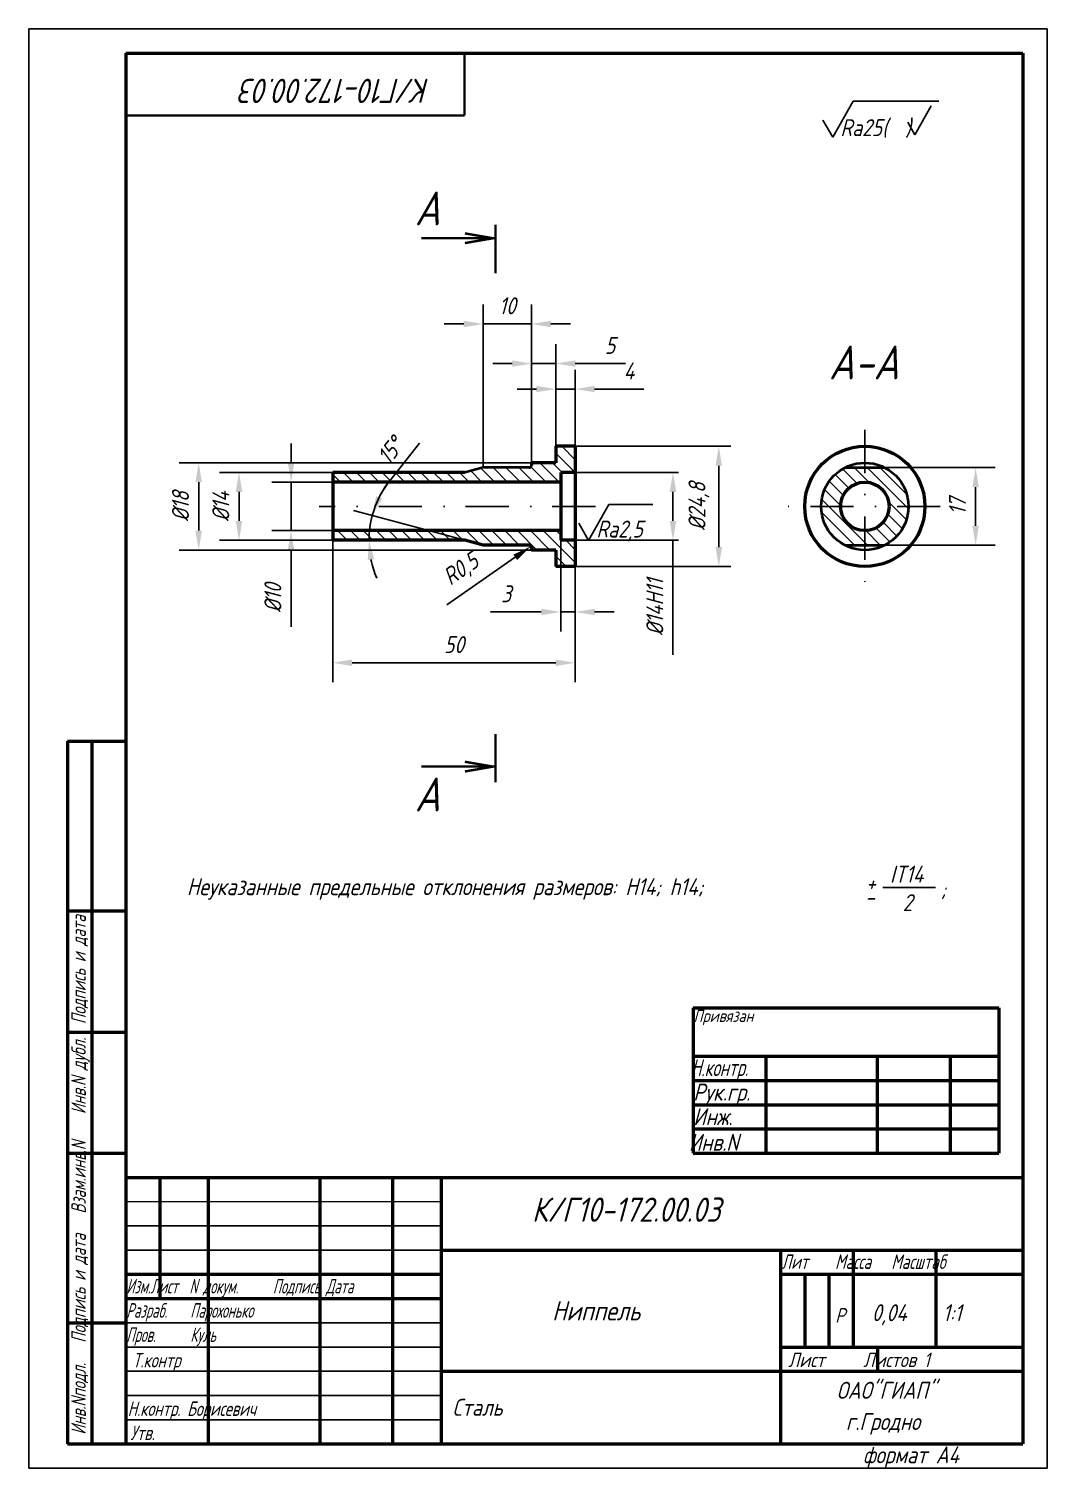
# Model space of a CAD drawing. Header units: inches. Extents: x 5611 to 9158, y -1675 to 1870.
# Drawn here: x 6655.7 to 6865.7, y 1395 to 1692 of the extents above; entities that cross this region are included whole.
import ezdxf

# ---------------------------------------------------------------- set-up
doc = ezdxf.new("R2010")
doc.units = ezdxf.units.IN
doc.header["$LTSCALE"] = 0.7
doc.header["$MEASUREMENT"] = 0
doc.linetypes.add('DASHDOT', pattern=[25.4, 12.7, -6.35, 0, -6.35])
doc.styles.get("Standard").update_dxf_attribs({"font": 'romand.shx', "width": 0.8, "oblique": 15, "height": 3.5})
doc.dimstyles.get("Standard").update_dxf_attribs({"dimtxt": 3.5, "dimasz": 4, "dimexe": 4, "dimexo": 0, "dimgap": 2, "dimtad": 1, "dimdec": 0, "dimdsep": 46, "dimtxsty": 'Standard', "dimcen": 0.09, "dimadec": 0, "dimazin": 0, "dimtfac": 1, "dimtdec": 0, "dimtmove": 0, "dimatfit": 3, "dimfxl": 0, "dimtolj": 1, "dimtzin": 0, "dimlwd": 25, "dimlwe": 25, "dimarcsym": 0})

# ---------------------------------------------------------------- blocks, each defined once
blk = doc.blocks.new('*D436')
at = {"color": 0, "linetype": 'Continuous', "lineweight": 25}
for p, q in [((6764.33, 1605.83), (6764.33, 1621.64)), ((6768.33, 1602.68), (6768.33, 1621.64)), ((6760.33, 1617.64), (6756.33, 1617.64)), ((6764.33, 1617.64), (6768.33, 1617.64)), ((6772.33, 1617.64), (6782.51, 1617.64))]:
    blk.add_line(p, q, dxfattribs=at)
for points in [[(6760.33, 1618.31), (6760.33, 1616.98), (6764.33, 1617.64)], [(6772.33, 1618.31), (6772.33, 1616.98), (6768.33, 1617.64)]]:
    blk.add_solid(points, dxfattribs=at)
at = {"layer": 'DEFPOINTS', "color": 0, "linetype": 'Continuous', "lineweight": 25}
for p in [(6768.33, 1617.64), (6764.33, 1605.83), (6768.33, 1602.68)]:
    blk.add_point(p, dxfattribs=at)
at = {"color": 0, "linetype": 'Continuous', "lineweight": 25, "insert": (6779.42, 1621.39), "char_height": 3.5, "attachment_point": 5}
blk.add_mtext('\\A1;4', dxfattribs=at)
blk = doc.blocks.new('*D437')
at = {"color": 0, "linetype": 'Continuous', "lineweight": 25}
for p, q in [((6709.74, 1602.43), (6709.74, 1606.43)), ((6718.33, 1598.43), (6705.74, 1598.43)), ((6709.74, 1598.43), (6709.74, 1588.43)), ((6718.33, 1588.43), (6705.74, 1588.43)), ((6709.74, 1584.43), (6709.74, 1568.6))]:
    blk.add_line(p, q, dxfattribs=at)
for points in [[(6709.07, 1602.43), (6710.4, 1602.43), (6709.74, 1598.43)], [(6709.07, 1584.43), (6710.4, 1584.43), (6709.74, 1588.43)]]:
    blk.add_solid(points, dxfattribs=at)
at = {"layer": 'DEFPOINTS', "color": 0, "linetype": 'Continuous', "lineweight": 25}
for p in [(6718.33, 1598.43), (6709.74, 1588.43), (6718.33, 1588.43)]:
    blk.add_point(p, dxfattribs=at)
at = {"color": 0, "linetype": 'Continuous', "lineweight": 25, "insert": (6705.99, 1574.52), "char_height": 3.5, "attachment_point": 5, "rotation": 90}
blk.add_mtext('\\A1;%%C10', dxfattribs=at)
blk = doc.blocks.new('*D438')
at = {"color": 0, "linetype": 'Continuous', "lineweight": 25}
for p, q in [((6718.33, 1600.43), (6695, 1600.43)), ((6699, 1596.43), (6699, 1590.43)), ((6718.33, 1586.43), (6695, 1586.43))]:
    blk.add_line(p, q, dxfattribs=at)
for points in [[(6698.33, 1596.43), (6699.67, 1596.43), (6699, 1600.43)], [(6698.33, 1590.43), (6699.67, 1590.43), (6699, 1586.43)]]:
    blk.add_solid(points, dxfattribs=at)
at = {"layer": 'DEFPOINTS', "color": 0, "linetype": 'Continuous', "lineweight": 25}
for p in [(6718.33, 1600.43), (6699, 1586.43), (6718.33, 1586.43)]:
    blk.add_point(p, dxfattribs=at)
at = {"color": 0, "linetype": 'Continuous', "lineweight": 25, "insert": (6695.25, 1593.43), "char_height": 3.5, "attachment_point": 5, "rotation": 90}
blk.add_mtext('\\A1;%%C14', dxfattribs=at)
blk = doc.blocks.new('*D421')
at = {"color": 0, "lineweight": 25}
for p, q in [((6765.33, 1586.43), (6765.33, 1567.65)), ((6768.33, 1581.03), (6768.33, 1567.65)), ((6761.33, 1571.65), (6750.84, 1571.65)), ((6768.33, 1571.65), (6765.33, 1571.65)), ((6772.33, 1571.65), (6776.33, 1571.65))]:
    blk.add_line(p, q, dxfattribs=at)
for points in [[(6761.33, 1572.32), (6761.33, 1570.98), (6765.33, 1571.65)], [(6772.33, 1572.32), (6772.33, 1570.98), (6768.33, 1571.65)]]:
    blk.add_solid(points, dxfattribs=at)
at = {"layer": 'DEFPOINTS', "color": 0, "lineweight": 25}
for p in [(6765.33, 1586.43), (6768.33, 1581.03), (6765.33, 1571.65)]:
    blk.add_point(p, dxfattribs=at)
at = {"color": 0, "lineweight": 25, "insert": (6754.09, 1575.4), "char_height": 3.5, "attachment_point": 5}
blk.add_mtext('\\A1;3', dxfattribs=at)
blk = doc.blocks.new('*D422')
at = {"color": 0, "lineweight": 25}
for p, q in [((6718.33, 1586.43), (6718.33, 1557.16)), ((6768.33, 1581.03), (6768.33, 1557.16)), ((6722.33, 1561.16), (6764.33, 1561.16))]:
    blk.add_line(p, q, dxfattribs=at)
for points in [[(6722.33, 1561.83), (6722.33, 1560.49), (6718.33, 1561.16)], [(6764.33, 1561.83), (6764.33, 1560.49), (6768.33, 1561.16)]]:
    blk.add_solid(points, dxfattribs=at)
at = {"layer": 'DEFPOINTS', "color": 0, "lineweight": 25}
for p in [(6718.33, 1586.43), (6768.33, 1581.03), (6768.33, 1561.16)]:
    blk.add_point(p, dxfattribs=at)
at = {"color": 0, "lineweight": 25, "insert": (6743.33, 1564.91), "char_height": 3.5, "attachment_point": 5}
blk.add_mtext('\\A1;50', dxfattribs=at)
blk = doc.blocks.new('*D453')
at = {"color": 0, "lineweight": 25}
for p, q in [((6749.33, 1601.43), (6749.33, 1635.07)), ((6759.33, 1602.43), (6759.33, 1635.07)), ((6745.33, 1631.07), (6741.33, 1631.07)), ((6759.33, 1631.07), (6749.33, 1631.07)), ((6763.33, 1631.07), (6767.33, 1631.07))]:
    blk.add_line(p, q, dxfattribs=at)
for points in [[(6745.33, 1631.74), (6745.33, 1630.4), (6749.33, 1631.07)], [(6763.33, 1631.74), (6763.33, 1630.4), (6759.33, 1631.07)]]:
    blk.add_solid(points, dxfattribs=at)
at = {"layer": 'DEFPOINTS', "color": 0, "lineweight": 25}
for p in [(6749.33, 1631.07), (6749.33, 1601.43), (6759.33, 1602.43)]:
    blk.add_point(p, dxfattribs=at)
at = {"color": 0, "lineweight": 25, "insert": (6754.33, 1634.82), "char_height": 3.5, "attachment_point": 5}
blk.add_mtext('\\A1;10', dxfattribs=at)
blk = doc.blocks.new('*D424')
at = {"color": 0, "lineweight": 25}
for p, q in [((6759.33, 1602.43), (6759.33, 1626.9)), ((6764.33, 1605.83), (6764.33, 1626.9)), ((6755.33, 1622.9), (6751.33, 1622.9)), ((6759.33, 1622.9), (6764.33, 1622.9)), ((6768.33, 1622.9), (6778.69, 1622.9))]:
    blk.add_line(p, q, dxfattribs=at)
for points in [[(6755.33, 1623.56), (6755.33, 1622.23), (6759.33, 1622.9)], [(6768.33, 1623.56), (6768.33, 1622.23), (6764.33, 1622.9)]]:
    blk.add_solid(points, dxfattribs=at)
at = {"layer": 'DEFPOINTS', "color": 0, "lineweight": 25}
for p in [(6764.33, 1622.9), (6764.33, 1605.83), (6759.33, 1602.43)]:
    blk.add_point(p, dxfattribs=at)
at = {"color": 0, "lineweight": 25, "insert": (6775.51, 1626.65), "char_height": 3.5, "attachment_point": 5}
blk.add_mtext('\\A1;5', dxfattribs=at)
blk = doc.blocks.new('*D454')
at = {"color": 0, "lineweight": 25}
for p, q in [((6730.07, 1598.7), (6736.19, 1606.45)), ((6745.6, 1586.43), (6722.62, 1592.59))]:
    blk.add_line(p, q, dxfattribs=at)
for start, end in [(141.6811, 165), (141.8021, 153.4011), (165, 180), (191.5989, 203.1979)]:
    blk.add_arc((6745.6, 1586.43), 19.79, start, end, dxfattribs=at)
for points in [[(6728.53, 1595.05), (6727.28, 1595.53), (6726.48, 1591.55)], [(6725.55, 1582.38), (6726.88, 1582.52), (6725.81, 1586.43)]]:
    blk.add_solid(points, dxfattribs=at)
at = {"layer": 'DEFPOINTS', "color": 0, "lineweight": 25}
for p in [(6718.33, 1586.43), (6725.88, 1588.15), (6745.6, 1586.43), (6745.6, 1586.43), (6749.33, 1585.43)]:
    blk.add_point(p, dxfattribs=at)
at = {"color": 0, "lineweight": 25, "insert": (6730.19, 1604.9), "char_height": 3.5, "attachment_point": 5, "rotation": 51.6811}
blk.add_mtext('\\A1;15°', dxfattribs=at)
blk = doc.blocks.new('*D455')
at = {"color": 0, "lineweight": 25}
blk.add_line((6741.83, 1573.11), (6755.96, 1582.93), dxfattribs=at)
blk.add_solid([(6755.58, 1583.48), (6756.34, 1582.38), (6759.24, 1585.21)], dxfattribs=at)
at = {"layer": 'DEFPOINTS', "color": 0, "lineweight": 25}
for p in [(6758.83, 1584.93), (6759.24, 1585.21)]:
    blk.add_point(p, dxfattribs=at)
at = {"color": 0, "lineweight": 25, "insert": (6744.92, 1580.24), "char_height": 3.5, "attachment_point": 5, "rotation": 34.7962}
blk.add_mtext('\\A1;R0,5', dxfattribs=at)
blk = doc.blocks.new('*D456')
at = {"color": 0, "lineweight": 25}
for p, q in [((6832.18, 1601.43), (6854.9, 1601.43)), ((6850.9, 1597.43), (6850.9, 1589.43)), ((6832.18, 1585.43), (6854.9, 1585.43))]:
    blk.add_line(p, q, dxfattribs=at)
for points in [[(6850.23, 1597.43), (6851.56, 1597.43), (6850.9, 1601.43)], [(6850.23, 1589.43), (6851.56, 1589.43), (6850.9, 1585.43)]]:
    blk.add_solid(points, dxfattribs=at)
at = {"layer": 'DEFPOINTS', "color": 0, "lineweight": 25}
for p in [(6832.18, 1601.43), (6832.18, 1585.43), (6850.9, 1585.43)]:
    blk.add_point(p, dxfattribs=at)
at = {"color": 0, "lineweight": 25, "insert": (6847.15, 1593.43), "char_height": 3.5, "attachment_point": 5, "rotation": 90}
blk.add_mtext('\\A1;17', dxfattribs=at)
blk = doc.blocks.new('*D457')
at = {"color": 0, "lineweight": 25}
for p, q in [((6759.33, 1602.43), (6686.69, 1602.43)), ((6690.69, 1598.43), (6690.69, 1588.43)), ((6759.33, 1584.43), (6686.69, 1584.43))]:
    blk.add_line(p, q, dxfattribs=at)
for points in [[(6690.02, 1598.43), (6691.35, 1598.43), (6690.69, 1602.43)], [(6690.02, 1588.43), (6691.35, 1588.43), (6690.69, 1584.43)]]:
    blk.add_solid(points, dxfattribs=at)
at = {"layer": 'DEFPOINTS', "color": 0, "lineweight": 25}
for p in [(6759.33, 1602.43), (6690.69, 1584.43), (6759.33, 1584.43)]:
    blk.add_point(p, dxfattribs=at)
at = {"color": 0, "lineweight": 25, "insert": (6686.94, 1593.43), "char_height": 3.5, "attachment_point": 5, "rotation": 90}
blk.add_mtext('\\A1;%%C18', dxfattribs=at)

msp = doc.modelspace()

# ---------------------------------------------------------------- hatches: boundary and pattern name
at = {"lineweight": 25}
h = msp.add_hatch(dxfattribs=at)
h.set_pattern_fill('ANSI31', color=256, scale=15, angle=90, style=0)
h.set_pattern_definition([(135, (-771.9387, 1467.0006), (-1.3258252, -1.3258252), [])])
h.paths.add_polyline_path([(6832.18, 1601.43), (6828.05, 1601.43), (6828.05, 1598.43, -0.414214), (6833.05, 1593.43), (6837.05, 1593.43, 0.280776)])
h.paths.add_polyline_path([(6837.05, 1593.43), (6833.05, 1593.43, -0.414214), (6828.05, 1588.43), (6828.05, 1585.43), (6832.18, 1585.43, 0.280776)])
h.paths.add_polyline_path([(6823.05, 1593.43), (6819.05, 1593.43, 0.280776), (6823.93, 1585.43), (6828.05, 1585.43), (6828.05, 1588.43, -0.414214)])
h.paths.add_polyline_path([(6828.05, 1598.43), (6828.05, 1601.43), (6823.93, 1601.43, 0.280776), (6819.05, 1593.43), (6823.05, 1593.43, -0.414214)])

# ---------------------------------------------------------------- linework, layer by layer
for p, q in [((6655.66, 1691.98), (6655.66, 1394.98)), ((6655.66, 1691.98), (6865.66, 1691.98)), ((6865.66, 1691.98), (6865.66, 1394.98)), ((6655.66, 1394.98), (6865.66, 1394.98))]:
    msp.add_line(p, q)
at = {"lineweight": 50}
for p, q in [((6675.66, 1686.98), (6675.66, 1399.98)), ((6675.66, 1686.98), (6860.66, 1686.98)), ((6860.66, 1686.98), (6860.66, 1399.98)), ((6749.33, 1585.43), (6745.6, 1586.43)), ((6758.83, 1585.43), (6749.33, 1585.43)), ((6759.33, 1584.93), (6759.33, 1584.43)), ((6663.66, 1544.98), (6663.66, 1399.98)), ((6663.66, 1544.98), (6675.66, 1544.98)), ((6668.66, 1544.98), (6668.66, 1399.98)), ((6663.66, 1509.98), (6675.66, 1509.98)), ((6792.62, 1489.98), (6792.62, 1459.98)), ((6792.62, 1489.98), (6855.66, 1489.98)), ((6855.66, 1489.98), (6855.66, 1459.98)), ((6663.66, 1484.98), (6675.66, 1484.98)), ((6792.62, 1479.98), (6855.66, 1479.98)), ((6807.62, 1479.98), (6807.62, 1459.98)), ((6830.62, 1479.98), (6830.62, 1459.98)), ((6845.62, 1479.98), (6845.62, 1459.98)), ((6792.62, 1474.98), (6855.66, 1474.98)), ((6792.62, 1469.98), (6855.66, 1469.98)), ((6792.62, 1464.98), (6855.66, 1464.98)), ((6663.66, 1459.98), (6675.66, 1459.98)), ((6792.62, 1459.98), (6855.66, 1459.98)), ((6675.66, 1454.98), (6860.66, 1454.98)), ((6682.66, 1454.98), (6682.66, 1429.98)), ((6692.66, 1454.98), (6692.66, 1399.98)), ((6715.66, 1454.98), (6715.66, 1399.98)), ((6730.66, 1454.98), (6730.66, 1399.98)), ((6740.66, 1454.98), (6740.66, 1399.98)), ((6810.66, 1439.98), (6810.66, 1399.98)), ((6825.66, 1439.98), (6825.66, 1419.98)), ((6842.66, 1439.98), (6842.66, 1419.98)), ((6675.66, 1434.98), (6740.66, 1434.98)), ((6810.66, 1434.98), (6860.66, 1434.98)), ((6815.66, 1434.98), (6815.66, 1419.98)), ((6820.66, 1434.98), (6820.66, 1419.98)), ((6675.66, 1429.98), (6740.66, 1429.98)), ((6663.66, 1424.98), (6675.66, 1424.98)), ((6810.66, 1419.98), (6860.66, 1419.98)), ((6830.66, 1419.98), (6830.66, 1414.98)), ((6663.66, 1399.98), (6860.66, 1399.98))]:
    msp.add_line(p, q, dxfattribs=at)
at = {"color": 0, "linetype": 'Continuous', "lineweight": 25}
for p, q in [((6821.42, 1669.59), (6825.62, 1677.03)), ((6825.62, 1677.03), (6837.25, 1677.03)), ((6837.25, 1677.03), (6843.3, 1677.03)), ((6838.39, 1670.09), (6841.76, 1676.05)), ((6821.42, 1669.59), (6819.41, 1673.12)), ((6838.39, 1670.09), (6836.9, 1672.71)), ((6768.3, 1600.43), (6764.33, 1604.4)), ((6768.33, 1603.05), (6765.56, 1605.83)), ((6768.33, 1605.7), (6768.21, 1605.83)), ((6751.74, 1598.43), (6748.87, 1601.3)), ((6754.39, 1598.43), (6751.39, 1601.43)), ((6757.05, 1598.43), (6754.05, 1601.43)), ((6759.7, 1598.43), (6756.7, 1601.43)), ((6762.35, 1598.43), (6759.19, 1601.58)), ((6765, 1598.43), (6761, 1602.43)), ((6765.65, 1600.43), (6763.65, 1602.43)), ((6719.92, 1598.43), (6718.33, 1600.02)), ((6722.57, 1598.43), (6720.57, 1600.43)), ((6725.23, 1598.43), (6723.23, 1600.43)), ((6727.88, 1598.43), (6725.88, 1600.43)), ((6730.53, 1598.43), (6728.53, 1600.43)), ((6733.18, 1598.43), (6731.18, 1600.43)), ((6735.83, 1598.43), (6733.83, 1600.43)), ((6738.48, 1598.43), (6736.48, 1600.43)), ((6741.14, 1598.43), (6739.14, 1600.43)), ((6743.79, 1598.43), (6741.79, 1600.43)), ((6746.44, 1598.43), (6744.44, 1600.43)), ((6749.09, 1598.43), (6746.78, 1600.74)), ((6768.33, 1600.43), (6781.43, 1600.43)), ((6771.08, 1586.39), (6775.28, 1593.83)), ((6775.28, 1593.83), (6784.32, 1593.83)), ((6771.07, 1586.42), (6769.07, 1589.95)), ((6718.66, 1586.43), (6718.33, 1586.76)), ((6721.32, 1586.43), (6719.32, 1588.43)), ((6723.97, 1586.43), (6721.97, 1588.43)), ((6726.62, 1586.43), (6724.62, 1588.43)), ((6729.27, 1586.43), (6727.27, 1588.43)), ((6731.92, 1586.43), (6729.92, 1588.43)), ((6734.57, 1586.43), (6732.57, 1588.43)), ((6737.23, 1586.43), (6735.23, 1588.43)), ((6739.88, 1586.43), (6737.88, 1588.43)), ((6742.53, 1586.43), (6740.53, 1588.43)), ((6745.18, 1586.43), (6743.18, 1588.43)), ((6748.65, 1585.61), (6745.83, 1588.43)), ((6751.48, 1585.43), (6748.48, 1588.43)), ((6754.14, 1585.43), (6751.14, 1588.43)), ((6756.79, 1585.43), (6753.79, 1588.43)), ((6760.44, 1584.43), (6756.44, 1588.43)), ((6763.09, 1584.43), (6759.09, 1588.43)), ((6768.33, 1581.84), (6761.74, 1588.43)), ((6765.33, 1587.49), (6764.39, 1588.43)), ((6768.33, 1584.49), (6766.39, 1586.43)), ((6768.33, 1586.43), (6789.01, 1586.43)), ((6766.49, 1581.03), (6764.33, 1583.19))]:
    msp.add_line(p, q, dxfattribs=at)
at = {"linetype": 'DASHDOT', "lineweight": 25}
msp.add_line((6828.05, 1609.2), (6828.05, 1575.99), dxfattribs=at)
at = {"color": 0, "linetype": 'Continuous', "lineweight": 50}
for p, q in [((6768.33, 1605.83), (6764.33, 1605.83)), ((6764.33, 1605.83), (6764.33, 1602.43)), ((6768.33, 1605.83), (6768.33, 1581.03)), ((6764.33, 1602.43), (6759.33, 1602.43)), ((6759.33, 1602.43), (6759.33, 1601.93)), ((6745.6, 1600.43), (6718.33, 1600.43)), ((6718.33, 1600.43), (6718.33, 1586.43)), ((6765.33, 1598.43), (6718.33, 1598.43)), ((6768.33, 1600.43), (6765.33, 1600.43)), ((6765.33, 1600.43), (6765.33, 1586.43)), ((6765.33, 1588.43), (6718.33, 1588.43)), ((6745.6, 1586.43), (6718.33, 1586.43)), ((6768.33, 1586.43), (6765.33, 1586.43)), ((6764.33, 1584.43), (6759.33, 1584.43)), ((6764.33, 1584.43), (6764.33, 1581.03)), ((6768.33, 1581.03), (6764.33, 1581.03))]:
    msp.add_line(p, q, dxfattribs=at)
at = {"lineweight": 25}
for p, q in [((6768.33, 1605.83), (6800.44, 1605.83)), ((6759.33, 1602.43), (6759.33, 1601.93)), ((6797.94, 1601.83), (6797.94, 1585.03)), ((6828.05, 1601.43), (6823.93, 1601.43)), ((6732.11, 1598.02), (6732.12, 1598.04)), ((6768.33, 1600.43), (6789.66, 1600.43)), ((6788.49, 1596.43), (6788.49, 1590.43)), ((6768.33, 1586.43), (6789.66, 1586.43)), ((6788.49, 1586.43), (6788.49, 1562.83)), ((6768.33, 1581.03), (6800.44, 1581.03)), ((6831.79, 1514.77), (6842.62, 1514.77)), ((6675.66, 1444.98), (6740.66, 1444.98)), ((6675.66, 1439.98), (6740.66, 1439.98)), ((6675.66, 1424.98), (6740.66, 1424.98)), ((6675.66, 1419.98), (6740.66, 1419.98)), ((6675.66, 1414.98), (6740.66, 1414.98)), ((6675.66, 1409.98), (6740.66, 1409.98)), ((6675.66, 1404.98), (6740.66, 1404.98))]:
    msp.add_line(p, q, dxfattribs=at)
at = {"lineweight": 40}
for p, q in [((6749.33, 1601.43), (6745.6, 1600.43)), ((6758.83, 1601.43), (6749.33, 1601.43)), ((6823.93, 1601.43), (6832.18, 1601.43)), ((6823.93, 1585.43), (6832.18, 1585.43))]:
    msp.add_line(p, q, dxfattribs=at)
at = {"color": 0, "linetype": 'DASHDOT', "lineweight": 25}
for p, q in [((6772.49, 1593.43), (6715.51, 1593.43)), ((6843.59, 1593.43), (6811.87, 1593.43))]:
    msp.add_line(p, q, dxfattribs=at)
at = {"lineweight": 15}
msp.add_line((6675.66, 1449.98), (6740.66, 1449.98), dxfattribs=at)
at = {"color": 1, "lineweight": 50}
for p, q in [((6740.66, 1439.98), (6860.66, 1439.98)), ((6740.66, 1414.98), (6860.66, 1414.98))]:
    msp.add_line(p, q, dxfattribs=at)
at = {"const_width": 0.5}
for points in [[(6745.51, 1674.09), (6745.51, 1687.09)], [(6675.51, 1674.09), (6745.51, 1674.09)]]:
    msp.add_lwpolyline(points, dxfattribs=at)
at = {"linetype": 'Continuous', "const_width": 0.5}
for points in [[(6751.87, 1641.55), (6751.87, 1651.55)], [(6751.68, 1648.76), (6736.58, 1648.76)], [(6751.38, 1648.76), (6745.58, 1649.76)], [(6751.38, 1648.76), (6745.58, 1647.76)], [(6751.87, 1536.47), (6751.87, 1546.47)], [(6751.68, 1539.74), (6736.58, 1539.74)], [(6751.38, 1539.74), (6745.58, 1540.74)], [(6751.38, 1539.74), (6745.58, 1538.74)]]:
    msp.add_lwpolyline(points, dxfattribs=at)
at = {"lineweight": 50}
for radius in [12.4, 5]:
    msp.add_circle((6828.05, 1593.43), radius, dxfattribs=at)
at = {"lineweight": 40}
msp.add_circle((6828.05, 1593.43), 9, dxfattribs=at)
msp.add_arc((6758.83, 1601.93), 0.5, 270, 0, dxfattribs=at)
at = {"lineweight": 50}
msp.add_arc((6758.83, 1584.93), 0.5, 0, 90, dxfattribs=at)
at = {"lineweight": 25}
for points in [[(6797.27, 1601.83), (6798.6, 1601.83), (6797.94, 1605.83)], [(6787.82, 1596.43), (6789.16, 1596.43), (6788.49, 1600.43)], [(6787.82, 1590.43), (6789.16, 1590.43), (6788.49, 1586.43)], [(6797.27, 1585.03), (6798.6, 1585.03), (6797.94, 1581.03)]]:
    msp.add_solid(points, dxfattribs=at)

# ---------------------------------------------------------------- texts
at = {"color": 0, "linetype": 'Continuous', "lineweight": 25, "oblique": 15, "width": 0.8}
for s, height, p in [('Ra25(  )', 3.5, (6823.01, 1669.83)), ('Ra2,5', 3.5, (6772.69, 1587.01)), ('Привязан', 2.5, (6792.74, 1487.05)), ('Рук.гр.', 3.5, (6792.67, 1470.82)), ('Инж.', 3.5, (6792.67, 1465.76)), (' Инв.N', 3.5, (6789.92, 1460.47))]:
    msp.add_text(s, height=height, dxfattribs=at).set_placement(p)
at = {"color": 0, "linetype": 'Continuous', "lineweight": 25, "oblique": 15, "width": 0.65}
msp.add_text('Н.контр.', height=3.5, rotation=0.3236, dxfattribs=at).set_placement((6792.2, 1475.84))
at = {"lineweight": 35, "insert": (6738.39, 1676.67), "char_height": 5, "width": 116.2188, "attachment_point": 1, "rotation": 180}
msp.add_mtext('К/Г10-172.00.03 ', dxfattribs=at)
at = {"lineweight": 30, "attachment_point": 1}
for s, insert, char_height, width in [('А', (6735.23, 1658.41), 7, 8.7566), ('А-А', (6820.61, 1626.63), 7, 8.7566), ('А', (6735.23, 1537.49), 7, 8.7566), ('Ниппель', (6763.57, 1429.46), 4, 61.9449), ('Сталь ', (6743.01, 1409.29), 3.5, 67.3789)]:
    msp.add_mtext(s, dxfattribs=dict(at, insert=insert, char_height=char_height, width=width))
at = {"lineweight": 25, "char_height": 3.5, "attachment_point": 5, "rotation": 90}
for s, insert in [('\\A1;%%C24,8', (6793.85, 1593.43)), ('\\A1;%%C14Н11', (6784.74, 1572.63))]:
    msp.add_mtext(s, dxfattribs=dict(at, insert=insert))
at = {"lineweight": 25, "attachment_point": 1}
for s, insert, char_height, width in [('IT14', (6833.24, 1519.3), 3.5, 19.7907), ('  Неуказанные предельные отклонения размеров: H14; h14; ', (6684.53, 1516.71), 3.5, 158.004), ('+', (6828.29, 1517.48), 3.5, 4.3989), (';', (6843.67, 1516.14), 3.5, 9.0235), ('-', (6828.06, 1514.55), 3.5, 6.6548), ('2', (6835.85, 1513.42), 3.5, 17.1446), ('{\\W0.7;Лит    Масса   Масштаб}', (6810.85, 1439.09), 3, 48.3624), ('{\\W0.6; Изм.Лист  N докум.      Подпись Дата\\P Разраб.    Парохонько\\P Пров.      Куль}', (6674.58, 1434.03), 3, 75.9719), ('0,04    1:1', (6829.5, 1428.81), 3.5, 30.5998), ('Р', (6821.93, 1428.01), 3, 4.7355), ('{\\W0.7;Т.контр}', (6677.09, 1418.77), 3, 65.7648), ('Лист     Листов 1', (6812.26, 1418.84), 3, 49.4707), ('{\\W0.7; Н.контр. Борисевич}', (6674.64, 1408.76), 3, 40.546), ('г.Гродно', (6824.15, 1406.35), 3.5, 35.0627), ('{\\W0.7;Утв.     }', (6676.58, 1403.77), 3, 39.2217), ('формат А4', (6827.68, 1399.49), 3.5, 32.7454)]:
    msp.add_mtext(s, dxfattribs=dict(at, insert=insert, char_height=char_height, width=width))
at = {"lineweight": 25, "insert": (6664.42, 1400.49), "char_height": 3, "width": 144.2887, "attachment_point": 1, "rotation": 90}
msp.add_mtext('{\\W0.7; Инв.Nподл.   Подпись и дата   Взам.инв.N    Инв.N дубл.  Подпись и дата}', dxfattribs=at)
at = {"lineweight": 35, "attachment_point": 1}
for s, insert, char_height, width in [('К/Г10-172.00.03', (6759.39, 1450.82), 5, 116.2188), ('ОАО"ГИАП"', (6822.24, 1412.8), 3.5, 36.171)]:
    msp.add_mtext(s, dxfattribs=dict(at, insert=insert, char_height=char_height, width=width))

# ---------------------------------------------------------------- dimensions: what is measured, and where the dimension line sits
at = {"lineweight": 25}
for base, p1, p2, picture, middle in [((6749.33, 1631.07), (6759.33, 1602.43), (6749.33, 1601.43), '*D453', (6754.33, 1634.82)), ((6764.33, 1622.9), (6759.33, 1602.43), (6764.33, 1605.83), '*D424', (6775.51, 1626.65)), ((6768.33, 1561.16), (6718.33, 1586.43), (6768.33, 1581.03), '*D422', (6743.33, 1564.91)), ((6765.33, 1571.65), (6768.33, 1581.03), (6765.33, 1586.43), '*D421', (6754.09, 1575.4))]:
    dim = msp.add_linear_dim(base=base, p1=p1, p2=p2, dimstyle='Standard', dxfattribs=at)
    dim.commit()
    dim.dimension.update_dxf_attribs({"geometry": picture, "text_midpoint": middle})
at = {"color": 0, "linetype": 'Continuous', "lineweight": 25}
dim = msp.add_linear_dim(base=(6768.33, 1617.64), p1=(6764.33, 1605.83), p2=(6768.33, 1602.68), text='4', dimstyle='Standard', override={"dimscale": 1}, dxfattribs=at)
dim.commit()
dim.dimension.update_dxf_attribs({"geometry": '*D436', "text_midpoint": (6779.42, 1621.39)})
at = {"lineweight": 25}
dim = msp.add_angular_dim_2l(base=(6725.88, 1588.15), line1=((6749.33, 1585.43), (6745.6, 1586.43)), line2=((6745.6, 1586.43), (6718.33, 1586.43)), dimstyle='Standard', dxfattribs=at)
dim.commit()
dim.dimension.update_dxf_attribs({"geometry": '*D454', "text_midpoint": (6730.19, 1604.9)})
at = {"color": 0, "linetype": 'Continuous', "lineweight": 25}
for base, p1, p2, text, picture, middle in [((6709.74, 1588.43), (6718.33, 1598.43), (6718.33, 1588.43), '%%C10', '*D437', (6705.99, 1574.52)), ((6699, 1586.43), (6718.33, 1600.43), (6718.33, 1586.43), '%%C14', '*D438', (6695.25, 1593.43))]:
    dim = msp.add_linear_dim(base=base, p1=p1, p2=p2, angle=90, text=text, dimstyle='Standard', override={"dimscale": 1}, dxfattribs=at)
    dim.commit()
    dim.dimension.update_dxf_attribs({"geometry": picture, "text_midpoint": middle})
at = {"lineweight": 25}
for base, p1, p2, text, picture, middle in [((6690.69, 1584.43), (6759.33, 1602.43), (6759.33, 1584.43), '%%C18', '*D457', (6686.94, 1593.43)), ((6850.9, 1585.43), (6832.18, 1601.43), (6832.18, 1585.43), '17', '*D456', (6847.15, 1593.43))]:
    dim = msp.add_linear_dim(base=base, p1=p1, p2=p2, angle=90, text=text, dimstyle='Standard', dxfattribs=at)
    dim.commit()
    dim.dimension.update_dxf_attribs({"geometry": picture, "text_midpoint": middle})
dim = msp.add_radius_dim(center=(6758.83, 1584.93), mpoint=(6759.24, 1585.21), text='R0,5', dimstyle='Standard', override={"dimtmove": 1}, dxfattribs=at)
dim.commit()
dim.dimension.update_dxf_attribs({"geometry": '*D455', "text_midpoint": (6747.25, 1576.88), "dimtype": 164})

doc.saveas('drawing.dxf')
